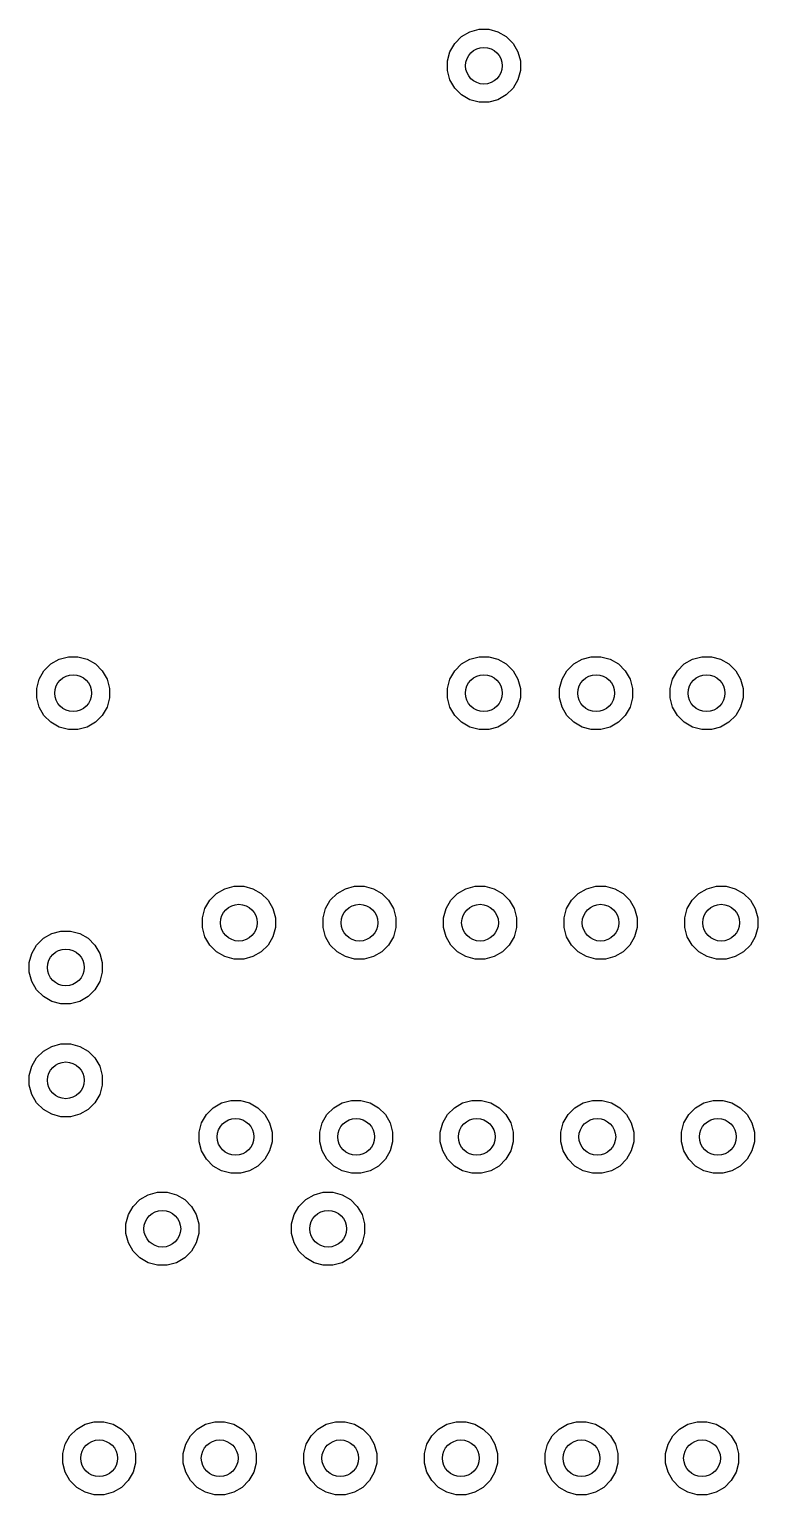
# Model space of a CAD drawing. Header units: inches. Extents: x 5.8 to 17.9, y -6.4 to -1.3.
# Drawn here: x 14.5871 to 14.8249, y -4.6052 to -4.1263 of the extents above; entities that cross this region are included whole.
import ezdxf

# ---------------------------------------------------------------- set-up
doc = ezdxf.new("R2010")
doc.units = ezdxf.units.IN
doc.header["$MEASUREMENT"] = 0
doc.layers.add('In1.Cu', color=91, linetype='CONTINUOUS', true_color=0x7fc87f)

msp = doc.modelspace()

# ---------------------------------------------------------------- linework, layer by layer
at = {"layer": 'In1.Cu', "linetype": 'CONTINUOUS'}
for p, q in [((14.72824, -4.12872), (14.73096, -4.12715)), ((14.73096, -4.12715), (14.73398, -4.12634)), ((14.73398, -4.12634), (14.73712, -4.12634)), ((14.73712, -4.12634), (14.74015, -4.12715)), ((14.74015, -4.12715), (14.74286, -4.12872)), ((14.72446, -4.13365), (14.72602, -4.13094)), ((14.72602, -4.13094), (14.72824, -4.12872)), ((14.74286, -4.12872), (14.74508, -4.13094)), ((14.74508, -4.13094), (14.74664, -4.13365)), ((14.72365, -4.13668), (14.72446, -4.13365)), ((14.72365, -4.13982), (14.72365, -4.13668)), ((14.74664, -4.13365), (14.74746, -4.13668)), ((14.74746, -4.13668), (14.74746, -4.13982)), ((14.72446, -4.14284), (14.72365, -4.13982)), ((14.74746, -4.13982), (14.74664, -4.14284)), ((14.72602, -4.14556), (14.72446, -4.14284)), ((14.72824, -4.14777), (14.72602, -4.14556)), ((14.74508, -4.14556), (14.74286, -4.14777)), ((14.74664, -4.14284), (14.74508, -4.14556)), ((14.73096, -4.14934), (14.72824, -4.14777)), ((14.73398, -4.15015), (14.73096, -4.14934)), ((14.73712, -4.15015), (14.73398, -4.15015)), ((14.74015, -4.14934), (14.73712, -4.15015)), ((14.74286, -4.14777), (14.74015, -4.14934)), ((14.59413, -4.33372), (14.59684, -4.33215)), ((14.59684, -4.33215), (14.59987, -4.33134)), ((14.59987, -4.33134), (14.603, -4.33134)), ((14.603, -4.33134), (14.60603, -4.33215)), ((14.60603, -4.33215), (14.60875, -4.33372)), ((14.72824, -4.33372), (14.73096, -4.33215)), ((14.73096, -4.33215), (14.73398, -4.33134)), ((14.73398, -4.33134), (14.73712, -4.33134)), ((14.73712, -4.33134), (14.74015, -4.33215)), ((14.74015, -4.33215), (14.74286, -4.33372)), ((14.76488, -4.33372), (14.76759, -4.33215)), ((14.76759, -4.33215), (14.77062, -4.33134)), ((14.77062, -4.33134), (14.77375, -4.33134)), ((14.77375, -4.33134), (14.77678, -4.33215)), ((14.77678, -4.33215), (14.77949, -4.33372)), ((14.80094, -4.33372), (14.80365, -4.33215)), ((14.80365, -4.33215), (14.80668, -4.33134)), ((14.80668, -4.33134), (14.80982, -4.33134)), ((14.80982, -4.33134), (14.81284, -4.33215)), ((14.81284, -4.33215), (14.81556, -4.33372)), ((14.59034, -4.33865), (14.59191, -4.33594)), ((14.59191, -4.33594), (14.59413, -4.33372)), ((14.60875, -4.33372), (14.61096, -4.33594)), ((14.61096, -4.33594), (14.61253, -4.33865)), ((14.72446, -4.33865), (14.72602, -4.33594)), ((14.72602, -4.33594), (14.72824, -4.33372)), ((14.74286, -4.33372), (14.74508, -4.33594)), ((14.74508, -4.33594), (14.74664, -4.33865)), ((14.76109, -4.33865), (14.76266, -4.33594)), ((14.76266, -4.33594), (14.76488, -4.33372)), ((14.77949, -4.33372), (14.78171, -4.33594)), ((14.78171, -4.33594), (14.78328, -4.33865)), ((14.79715, -4.33865), (14.79872, -4.33594)), ((14.79872, -4.33594), (14.80094, -4.33372)), ((14.81556, -4.33372), (14.81777, -4.33594)), ((14.81777, -4.33594), (14.81934, -4.33865)), ((14.58953, -4.34168), (14.59034, -4.33865)), ((14.58953, -4.34482), (14.58953, -4.34168)), ((14.61253, -4.33865), (14.61334, -4.34168)), ((14.61334, -4.34168), (14.61334, -4.34482)), ((14.72365, -4.34168), (14.72446, -4.33865)), ((14.72365, -4.34482), (14.72365, -4.34168)), ((14.74664, -4.33865), (14.74746, -4.34168)), ((14.74746, -4.34168), (14.74746, -4.34482)), ((14.76028, -4.34168), (14.76109, -4.33865)), ((14.76028, -4.34482), (14.76028, -4.34168)), ((14.78328, -4.33865), (14.78409, -4.34168)), ((14.78409, -4.34168), (14.78409, -4.34482)), ((14.79634, -4.34168), (14.79715, -4.33865)), ((14.79634, -4.34482), (14.79634, -4.34168)), ((14.81934, -4.33865), (14.82015, -4.34168)), ((14.82015, -4.34168), (14.82015, -4.34482)), ((14.59034, -4.34784), (14.58953, -4.34482)), ((14.61334, -4.34482), (14.61253, -4.34784)), ((14.72446, -4.34784), (14.72365, -4.34482)), ((14.74746, -4.34482), (14.74664, -4.34784)), ((14.76109, -4.34784), (14.76028, -4.34482)), ((14.78409, -4.34482), (14.78328, -4.34784)), ((14.79715, -4.34784), (14.79634, -4.34482)), ((14.82015, -4.34482), (14.81934, -4.34784)), ((14.59191, -4.35056), (14.59034, -4.34784)), ((14.59413, -4.35277), (14.59191, -4.35056)), ((14.61096, -4.35056), (14.60875, -4.35277)), ((14.61253, -4.34784), (14.61096, -4.35056)), ((14.72602, -4.35056), (14.72446, -4.34784)), ((14.72824, -4.35277), (14.72602, -4.35056)), ((14.74508, -4.35056), (14.74286, -4.35277)), ((14.74664, -4.34784), (14.74508, -4.35056)), ((14.76266, -4.35056), (14.76109, -4.34784)), ((14.76488, -4.35277), (14.76266, -4.35056)), ((14.78171, -4.35056), (14.77949, -4.35277)), ((14.78328, -4.34784), (14.78171, -4.35056)), ((14.79872, -4.35056), (14.79715, -4.34784)), ((14.80094, -4.35277), (14.79872, -4.35056)), ((14.81777, -4.35056), (14.81556, -4.35277)), ((14.81934, -4.34784), (14.81777, -4.35056)), ((14.59684, -4.35434), (14.59413, -4.35277)), ((14.59987, -4.35515), (14.59684, -4.35434)), ((14.603, -4.35515), (14.59987, -4.35515)), ((14.60603, -4.35434), (14.603, -4.35515)), ((14.60875, -4.35277), (14.60603, -4.35434)), ((14.73096, -4.35434), (14.72824, -4.35277)), ((14.73398, -4.35515), (14.73096, -4.35434)), ((14.73712, -4.35515), (14.73398, -4.35515)), ((14.74015, -4.35434), (14.73712, -4.35515)), ((14.74286, -4.35277), (14.74015, -4.35434)), ((14.76759, -4.35434), (14.76488, -4.35277)), ((14.77062, -4.35515), (14.76759, -4.35434)), ((14.77375, -4.35515), (14.77062, -4.35515)), ((14.77678, -4.35434), (14.77375, -4.35515)), ((14.77949, -4.35277), (14.77678, -4.35434)), ((14.80365, -4.35434), (14.80094, -4.35277)), ((14.80668, -4.35515), (14.80365, -4.35434)), ((14.80982, -4.35515), (14.80668, -4.35515)), ((14.81284, -4.35434), (14.80982, -4.35515)), ((14.81556, -4.35277), (14.81284, -4.35434)), ((14.64602, -4.41094), (14.64824, -4.40872)), ((14.64824, -4.40872), (14.65096, -4.40715)), ((14.65096, -4.40715), (14.65398, -4.40634)), ((14.65398, -4.40634), (14.65712, -4.40634)), ((14.65712, -4.40634), (14.66015, -4.40715)), ((14.66015, -4.40715), (14.66286, -4.40872)), ((14.66286, -4.40872), (14.66508, -4.41094)), ((14.68539, -4.41094), (14.68761, -4.40872)), ((14.68761, -4.40872), (14.69033, -4.40715)), ((14.69033, -4.40715), (14.69335, -4.40634)), ((14.69335, -4.40634), (14.69649, -4.40634)), ((14.69649, -4.40634), (14.69952, -4.40715)), ((14.69952, -4.40715), (14.70223, -4.40872)), ((14.70223, -4.40872), (14.70445, -4.41094)), ((14.72476, -4.41094), (14.72698, -4.40872)), ((14.72698, -4.40872), (14.7297, -4.40715)), ((14.7297, -4.40715), (14.73272, -4.40634)), ((14.73272, -4.40634), (14.73586, -4.40634)), ((14.73586, -4.40634), (14.73889, -4.40715)), ((14.73889, -4.40715), (14.7416, -4.40872)), ((14.7416, -4.40872), (14.74382, -4.41094)), ((14.76413, -4.41094), (14.76635, -4.40872)), ((14.76635, -4.40872), (14.76907, -4.40715)), ((14.76907, -4.40715), (14.77209, -4.40634)), ((14.77209, -4.40634), (14.77523, -4.40634)), ((14.77523, -4.40634), (14.77826, -4.40715)), ((14.77826, -4.40715), (14.78097, -4.40872)), ((14.78097, -4.40872), (14.78319, -4.41094)), ((14.8035, -4.41094), (14.80572, -4.40872)), ((14.80572, -4.40872), (14.80844, -4.40715)), ((14.80844, -4.40715), (14.81146, -4.40634)), ((14.81146, -4.40634), (14.8146, -4.40634)), ((14.8146, -4.40634), (14.81763, -4.40715)), ((14.81763, -4.40715), (14.82034, -4.40872)), ((14.82034, -4.40872), (14.82256, -4.41094)), ((14.64365, -4.41668), (14.64446, -4.41365)), ((14.64446, -4.41365), (14.64602, -4.41094)), ((14.66508, -4.41094), (14.66664, -4.41365)), ((14.66664, -4.41365), (14.66746, -4.41668)), ((14.68302, -4.41668), (14.68383, -4.41365)), ((14.68383, -4.41365), (14.68539, -4.41094)), ((14.70445, -4.41094), (14.70602, -4.41365)), ((14.70602, -4.41365), (14.70683, -4.41668)), ((14.72239, -4.41668), (14.7232, -4.41365)), ((14.7232, -4.41365), (14.72476, -4.41094)), ((14.74382, -4.41094), (14.74539, -4.41365)), ((14.74539, -4.41365), (14.7462, -4.41668)), ((14.76176, -4.41668), (14.76257, -4.41365)), ((14.76257, -4.41365), (14.76413, -4.41094)), ((14.78319, -4.41094), (14.78476, -4.41365)), ((14.78476, -4.41365), (14.78557, -4.41668)), ((14.80113, -4.41668), (14.80194, -4.41365)), ((14.80194, -4.41365), (14.8035, -4.41094)), ((14.82256, -4.41094), (14.82413, -4.41365)), ((14.82413, -4.41365), (14.82494, -4.41668)), ((14.64365, -4.41982), (14.64365, -4.41668)), ((14.66746, -4.41668), (14.66746, -4.41982)), ((14.68302, -4.41982), (14.68302, -4.41668)), ((14.70683, -4.41668), (14.70683, -4.41982)), ((14.72239, -4.41982), (14.72239, -4.41668)), ((14.7462, -4.41668), (14.7462, -4.41982)), ((14.76176, -4.41982), (14.76176, -4.41668)), ((14.78557, -4.41668), (14.78557, -4.41982)), ((14.80113, -4.41982), (14.80113, -4.41668)), ((14.82494, -4.41668), (14.82494, -4.41982)), ((14.58951, -4.42556), (14.59173, -4.42335)), ((14.59173, -4.42335), (14.59444, -4.42178)), ((14.59444, -4.42178), (14.59747, -4.42097)), ((14.59747, -4.42097), (14.6006, -4.42097)), ((14.6006, -4.42097), (14.60363, -4.42178)), ((14.60363, -4.42178), (14.60635, -4.42335)), ((14.60635, -4.42335), (14.60856, -4.42556)), ((14.64446, -4.42284), (14.64365, -4.41982)), ((14.64602, -4.42556), (14.64446, -4.42284)), ((14.66664, -4.42284), (14.66508, -4.42556)), ((14.66746, -4.41982), (14.66664, -4.42284)), ((14.68383, -4.42284), (14.68302, -4.41982)), ((14.68539, -4.42556), (14.68383, -4.42284)), ((14.70602, -4.42284), (14.70445, -4.42556)), ((14.70683, -4.41982), (14.70602, -4.42284)), ((14.7232, -4.42284), (14.72239, -4.41982)), ((14.72476, -4.42556), (14.7232, -4.42284)), ((14.74539, -4.42284), (14.74382, -4.42556)), ((14.7462, -4.41982), (14.74539, -4.42284)), ((14.76257, -4.42284), (14.76176, -4.41982)), ((14.76413, -4.42556), (14.76257, -4.42284)), ((14.78476, -4.42284), (14.78319, -4.42556)), ((14.78557, -4.41982), (14.78476, -4.42284)), ((14.80194, -4.42284), (14.80113, -4.41982)), ((14.8035, -4.42556), (14.80194, -4.42284)), ((14.82413, -4.42284), (14.82256, -4.42556)), ((14.82494, -4.41982), (14.82413, -4.42284)), ((14.58713, -4.43131), (14.58794, -4.42828)), ((14.58794, -4.42828), (14.58951, -4.42556)), ((14.60856, -4.42556), (14.61013, -4.42828)), ((14.61013, -4.42828), (14.61094, -4.43131)), ((14.64824, -4.42777), (14.64602, -4.42556)), ((14.65096, -4.42934), (14.64824, -4.42777)), ((14.66286, -4.42777), (14.66015, -4.42934)), ((14.66508, -4.42556), (14.66286, -4.42777)), ((14.68761, -4.42777), (14.68539, -4.42556)), ((14.69033, -4.42934), (14.68761, -4.42777)), ((14.70223, -4.42777), (14.69952, -4.42934)), ((14.70445, -4.42556), (14.70223, -4.42777)), ((14.72698, -4.42777), (14.72476, -4.42556)), ((14.7297, -4.42934), (14.72698, -4.42777)), ((14.7416, -4.42777), (14.73889, -4.42934)), ((14.74382, -4.42556), (14.7416, -4.42777)), ((14.76635, -4.42777), (14.76413, -4.42556)), ((14.76907, -4.42934), (14.76635, -4.42777)), ((14.78097, -4.42777), (14.77826, -4.42934)), ((14.78319, -4.42556), (14.78097, -4.42777)), ((14.80572, -4.42777), (14.8035, -4.42556)), ((14.80844, -4.42934), (14.80572, -4.42777)), ((14.82034, -4.42777), (14.81763, -4.42934)), ((14.82256, -4.42556), (14.82034, -4.42777)), ((14.58713, -4.43444), (14.58713, -4.43131)), ((14.61094, -4.43131), (14.61094, -4.43444)), ((14.65398, -4.43015), (14.65096, -4.42934)), ((14.65712, -4.43015), (14.65398, -4.43015)), ((14.66015, -4.42934), (14.65712, -4.43015)), ((14.69335, -4.43015), (14.69033, -4.42934)), ((14.69649, -4.43015), (14.69335, -4.43015)), ((14.69952, -4.42934), (14.69649, -4.43015)), ((14.73272, -4.43015), (14.7297, -4.42934)), ((14.73586, -4.43015), (14.73272, -4.43015)), ((14.73889, -4.42934), (14.73586, -4.43015)), ((14.77209, -4.43015), (14.76907, -4.42934)), ((14.77523, -4.43015), (14.77209, -4.43015)), ((14.77826, -4.42934), (14.77523, -4.43015)), ((14.81146, -4.43015), (14.80844, -4.42934)), ((14.8146, -4.43015), (14.81146, -4.43015)), ((14.81763, -4.42934), (14.8146, -4.43015)), ((14.58794, -4.43747), (14.58713, -4.43444)), ((14.58951, -4.44018), (14.58794, -4.43747)), ((14.61013, -4.43747), (14.60856, -4.44018)), ((14.61094, -4.43444), (14.61013, -4.43747)), ((14.59173, -4.4424), (14.58951, -4.44018)), ((14.59444, -4.44397), (14.59173, -4.4424)), ((14.60635, -4.4424), (14.60363, -4.44397)), ((14.60856, -4.44018), (14.60635, -4.4424)), ((14.59747, -4.44478), (14.59444, -4.44397)), ((14.6006, -4.44478), (14.59747, -4.44478)), ((14.60363, -4.44397), (14.6006, -4.44478)), ((14.58794, -4.46517), (14.58951, -4.46245)), ((14.58951, -4.46245), (14.59173, -4.46024)), ((14.59173, -4.46024), (14.59444, -4.45867)), ((14.59444, -4.45867), (14.59747, -4.45786)), ((14.59747, -4.45786), (14.6006, -4.45786)), ((14.6006, -4.45786), (14.60363, -4.45867)), ((14.60363, -4.45867), (14.60635, -4.46024)), ((14.60635, -4.46024), (14.60856, -4.46245)), ((14.60856, -4.46245), (14.61013, -4.46517)), ((14.58713, -4.4682), (14.58794, -4.46517)), ((14.61013, -4.46517), (14.61094, -4.4682)), ((14.58713, -4.47133), (14.58713, -4.4682)), ((14.58794, -4.47436), (14.58713, -4.47133)), ((14.61094, -4.47133), (14.61013, -4.47436)), ((14.61094, -4.4682), (14.61094, -4.47133)), ((14.58951, -4.47707), (14.58794, -4.47436)), ((14.61013, -4.47436), (14.60856, -4.47707)), ((14.64987, -4.47715), (14.6529, -4.47634)), ((14.6529, -4.47634), (14.65604, -4.47634)), ((14.65604, -4.47634), (14.65906, -4.47715)), ((14.68924, -4.47715), (14.69227, -4.47634)), ((14.69227, -4.47634), (14.69541, -4.47634)), ((14.69541, -4.47634), (14.69843, -4.47715)), ((14.72861, -4.47715), (14.73164, -4.47634)), ((14.73164, -4.47634), (14.73478, -4.47634)), ((14.73478, -4.47634), (14.7378, -4.47715)), ((14.76798, -4.47715), (14.77101, -4.47634)), ((14.77101, -4.47634), (14.77415, -4.47634)), ((14.77415, -4.47634), (14.77717, -4.47715)), ((14.80735, -4.47715), (14.81038, -4.47634)), ((14.81038, -4.47634), (14.81352, -4.47634)), ((14.81352, -4.47634), (14.81654, -4.47715)), ((14.59173, -4.47929), (14.58951, -4.47707)), ((14.59444, -4.48086), (14.59173, -4.47929)), ((14.59747, -4.48167), (14.59444, -4.48086)), ((14.60363, -4.48086), (14.6006, -4.48167)), ((14.60635, -4.47929), (14.60363, -4.48086)), ((14.60856, -4.47707), (14.60635, -4.47929)), ((14.64337, -4.48365), (14.64494, -4.48094)), ((14.64494, -4.48094), (14.64716, -4.47872)), ((14.64716, -4.47872), (14.64987, -4.47715)), ((14.65906, -4.47715), (14.66178, -4.47872)), ((14.66178, -4.47872), (14.66399, -4.48094)), ((14.66399, -4.48094), (14.66556, -4.48365)), ((14.68274, -4.48365), (14.68431, -4.48094)), ((14.68431, -4.48094), (14.68653, -4.47872)), ((14.68653, -4.47872), (14.68924, -4.47715)), ((14.69843, -4.47715), (14.70115, -4.47872)), ((14.70115, -4.47872), (14.70337, -4.48094)), ((14.70337, -4.48094), (14.70493, -4.48365)), ((14.72211, -4.48365), (14.72368, -4.48094)), ((14.72368, -4.48094), (14.7259, -4.47872)), ((14.7259, -4.47872), (14.72861, -4.47715)), ((14.7378, -4.47715), (14.74052, -4.47872)), ((14.74052, -4.47872), (14.74274, -4.48094)), ((14.74274, -4.48094), (14.7443, -4.48365)), ((14.76148, -4.48365), (14.76305, -4.48094)), ((14.76305, -4.48094), (14.76527, -4.47872)), ((14.76527, -4.47872), (14.76798, -4.47715)), ((14.77717, -4.47715), (14.77989, -4.47872)), ((14.77989, -4.47872), (14.78211, -4.48094)), ((14.78211, -4.48094), (14.78367, -4.48365)), ((14.80086, -4.48365), (14.80242, -4.48094)), ((14.80242, -4.48094), (14.80464, -4.47872)), ((14.80464, -4.47872), (14.80735, -4.47715)), ((14.81654, -4.47715), (14.81926, -4.47872)), ((14.81926, -4.47872), (14.82148, -4.48094)), ((14.82148, -4.48094), (14.82304, -4.48365)), ((14.6006, -4.48167), (14.59747, -4.48167)), ((14.64256, -4.48668), (14.64337, -4.48365)), ((14.66556, -4.48365), (14.66637, -4.48668)), ((14.68193, -4.48668), (14.68274, -4.48365)), ((14.70493, -4.48365), (14.70574, -4.48668)), ((14.7213, -4.48668), (14.72211, -4.48365)), ((14.7443, -4.48365), (14.74511, -4.48668)), ((14.76067, -4.48668), (14.76148, -4.48365)), ((14.78367, -4.48365), (14.78448, -4.48668)), ((14.80004, -4.48668), (14.80086, -4.48365)), ((14.82304, -4.48365), (14.82385, -4.48668)), ((14.64256, -4.48982), (14.64256, -4.48668)), ((14.64337, -4.49284), (14.64256, -4.48982)), ((14.66637, -4.48982), (14.66556, -4.49284)), ((14.66637, -4.48668), (14.66637, -4.48982)), ((14.68193, -4.48982), (14.68193, -4.48668)), ((14.68274, -4.49284), (14.68193, -4.48982)), ((14.70574, -4.48982), (14.70493, -4.49284)), ((14.70574, -4.48668), (14.70574, -4.48982)), ((14.7213, -4.48982), (14.7213, -4.48668)), ((14.72211, -4.49284), (14.7213, -4.48982)), ((14.74511, -4.48982), (14.7443, -4.49284)), ((14.74511, -4.48668), (14.74511, -4.48982)), ((14.76067, -4.48982), (14.76067, -4.48668)), ((14.76148, -4.49284), (14.76067, -4.48982)), ((14.78448, -4.48982), (14.78367, -4.49284)), ((14.78448, -4.48668), (14.78448, -4.48982)), ((14.80004, -4.48982), (14.80004, -4.48668)), ((14.80086, -4.49284), (14.80004, -4.48982)), ((14.82385, -4.48982), (14.82304, -4.49284)), ((14.82385, -4.48668), (14.82385, -4.48982)), ((14.64494, -4.49556), (14.64337, -4.49284)), ((14.64716, -4.49777), (14.64494, -4.49556)), ((14.66399, -4.49556), (14.66178, -4.49777)), ((14.66556, -4.49284), (14.66399, -4.49556)), ((14.68431, -4.49556), (14.68274, -4.49284)), ((14.68653, -4.49777), (14.68431, -4.49556)), ((14.70337, -4.49556), (14.70115, -4.49777)), ((14.70493, -4.49284), (14.70337, -4.49556)), ((14.72368, -4.49556), (14.72211, -4.49284)), ((14.7259, -4.49777), (14.72368, -4.49556)), ((14.74274, -4.49556), (14.74052, -4.49777)), ((14.7443, -4.49284), (14.74274, -4.49556)), ((14.76305, -4.49556), (14.76148, -4.49284)), ((14.76527, -4.49777), (14.76305, -4.49556)), ((14.78211, -4.49556), (14.77989, -4.49777)), ((14.78367, -4.49284), (14.78211, -4.49556)), ((14.80242, -4.49556), (14.80086, -4.49284)), ((14.80464, -4.49777), (14.80242, -4.49556)), ((14.82148, -4.49556), (14.81926, -4.49777)), ((14.82304, -4.49284), (14.82148, -4.49556)), ((14.64987, -4.49934), (14.64716, -4.49777)), ((14.6529, -4.50015), (14.64987, -4.49934)), ((14.65604, -4.50015), (14.6529, -4.50015)), ((14.65906, -4.49934), (14.65604, -4.50015)), ((14.66178, -4.49777), (14.65906, -4.49934)), ((14.68924, -4.49934), (14.68653, -4.49777)), ((14.69227, -4.50015), (14.68924, -4.49934)), ((14.69541, -4.50015), (14.69227, -4.50015)), ((14.69843, -4.49934), (14.69541, -4.50015)), ((14.70115, -4.49777), (14.69843, -4.49934)), ((14.72861, -4.49934), (14.7259, -4.49777)), ((14.73164, -4.50015), (14.72861, -4.49934)), ((14.73478, -4.50015), (14.73164, -4.50015)), ((14.7378, -4.49934), (14.73478, -4.50015)), ((14.74052, -4.49777), (14.7378, -4.49934)), ((14.76798, -4.49934), (14.76527, -4.49777)), ((14.77101, -4.50015), (14.76798, -4.49934)), ((14.77415, -4.50015), (14.77101, -4.50015)), ((14.77717, -4.49934), (14.77415, -4.50015)), ((14.77989, -4.49777), (14.77717, -4.49934)), ((14.80735, -4.49934), (14.80464, -4.49777)), ((14.81038, -4.50015), (14.80735, -4.49934)), ((14.81352, -4.50015), (14.81038, -4.50015)), ((14.81654, -4.49934), (14.81352, -4.50015)), ((14.81926, -4.49777), (14.81654, -4.49934)), ((14.62102, -4.51094), (14.62324, -4.50872)), ((14.62324, -4.50872), (14.62596, -4.50715)), ((14.62596, -4.50715), (14.62898, -4.50634)), ((14.62898, -4.50634), (14.63212, -4.50634)), ((14.63212, -4.50634), (14.63515, -4.50715)), ((14.63515, -4.50715), (14.63786, -4.50872)), ((14.63786, -4.50872), (14.64008, -4.51094)), ((14.67516, -4.51094), (14.67738, -4.50872)), ((14.67738, -4.50872), (14.68009, -4.50715)), ((14.68009, -4.50715), (14.68312, -4.50634)), ((14.68312, -4.50634), (14.68625, -4.50634)), ((14.68625, -4.50634), (14.68928, -4.50715)), ((14.68928, -4.50715), (14.69199, -4.50872)), ((14.69199, -4.50872), (14.69421, -4.51094)), ((14.61865, -4.51668), (14.61946, -4.51365)), ((14.61946, -4.51365), (14.62102, -4.51094)), ((14.64008, -4.51094), (14.64165, -4.51365)), ((14.64165, -4.51365), (14.64246, -4.51668)), ((14.67278, -4.51668), (14.67359, -4.51365)), ((14.67359, -4.51365), (14.67516, -4.51094)), ((14.69421, -4.51094), (14.69578, -4.51365)), ((14.69578, -4.51365), (14.69659, -4.51668)), ((14.61865, -4.51982), (14.61865, -4.51668)), ((14.61946, -4.52284), (14.61865, -4.51982)), ((14.64246, -4.51982), (14.64165, -4.52284)), ((14.64246, -4.51668), (14.64246, -4.51982)), ((14.67278, -4.51982), (14.67278, -4.51668)), ((14.67359, -4.52284), (14.67278, -4.51982)), ((14.69659, -4.51982), (14.69578, -4.52284)), ((14.69659, -4.51668), (14.69659, -4.51982)), ((14.62102, -4.52556), (14.61946, -4.52284)), ((14.64165, -4.52284), (14.64008, -4.52556)), ((14.67516, -4.52556), (14.67359, -4.52284)), ((14.69578, -4.52284), (14.69421, -4.52556)), ((14.62324, -4.52777), (14.62102, -4.52556)), ((14.62596, -4.52934), (14.62324, -4.52777)), ((14.62898, -4.53015), (14.62596, -4.52934)), ((14.63515, -4.52934), (14.63212, -4.53015)), ((14.63786, -4.52777), (14.63515, -4.52934)), ((14.64008, -4.52556), (14.63786, -4.52777)), ((14.67738, -4.52777), (14.67516, -4.52556)), ((14.68009, -4.52934), (14.67738, -4.52777)), ((14.68312, -4.53015), (14.68009, -4.52934)), ((14.68928, -4.52934), (14.68625, -4.53015)), ((14.69199, -4.52777), (14.68928, -4.52934)), ((14.69421, -4.52556), (14.69199, -4.52777)), ((14.63212, -4.53015), (14.62898, -4.53015)), ((14.68625, -4.53015), (14.68312, -4.53015)), ((14.60261, -4.58372), (14.60533, -4.58215)), ((14.60533, -4.58215), (14.60835, -4.58134)), ((14.60835, -4.58134), (14.61149, -4.58134)), ((14.61149, -4.58134), (14.61452, -4.58215)), ((14.61452, -4.58215), (14.61723, -4.58372)), ((14.64198, -4.58372), (14.6447, -4.58215)), ((14.6447, -4.58215), (14.64772, -4.58134)), ((14.64772, -4.58134), (14.65086, -4.58134)), ((14.65086, -4.58134), (14.65389, -4.58215)), ((14.65389, -4.58215), (14.6566, -4.58372)), ((14.68135, -4.58372), (14.68407, -4.58215)), ((14.68407, -4.58215), (14.68709, -4.58134)), ((14.68709, -4.58134), (14.69023, -4.58134)), ((14.69023, -4.58134), (14.69326, -4.58215)), ((14.69326, -4.58215), (14.69597, -4.58372)), ((14.72072, -4.58372), (14.72344, -4.58215)), ((14.72344, -4.58215), (14.72646, -4.58134)), ((14.72646, -4.58134), (14.7296, -4.58134)), ((14.7296, -4.58134), (14.73263, -4.58215)), ((14.73263, -4.58215), (14.73534, -4.58372)), ((14.76009, -4.58372), (14.76281, -4.58215)), ((14.76281, -4.58215), (14.76583, -4.58134)), ((14.76583, -4.58134), (14.76897, -4.58134)), ((14.76897, -4.58134), (14.772, -4.58215)), ((14.772, -4.58215), (14.77471, -4.58372)), ((14.79946, -4.58372), (14.80218, -4.58215)), ((14.80218, -4.58215), (14.8052, -4.58134)), ((14.8052, -4.58134), (14.80834, -4.58134)), ((14.80834, -4.58134), (14.81137, -4.58215)), ((14.81137, -4.58215), (14.81408, -4.58372)), ((14.59883, -4.58865), (14.60039, -4.58594)), ((14.60039, -4.58594), (14.60261, -4.58372)), ((14.61723, -4.58372), (14.61945, -4.58594)), ((14.61945, -4.58594), (14.62102, -4.58865)), ((14.6382, -4.58865), (14.63976, -4.58594)), ((14.63976, -4.58594), (14.64198, -4.58372)), ((14.6566, -4.58372), (14.65882, -4.58594)), ((14.65882, -4.58594), (14.66039, -4.58865)), ((14.67757, -4.58865), (14.67913, -4.58594)), ((14.67913, -4.58594), (14.68135, -4.58372)), ((14.69597, -4.58372), (14.69819, -4.58594)), ((14.69819, -4.58594), (14.69976, -4.58865)), ((14.71694, -4.58865), (14.71851, -4.58594)), ((14.71851, -4.58594), (14.72072, -4.58372)), ((14.73534, -4.58372), (14.73756, -4.58594)), ((14.73756, -4.58594), (14.73913, -4.58865)), ((14.75631, -4.58865), (14.75788, -4.58594)), ((14.75788, -4.58594), (14.76009, -4.58372)), ((14.77471, -4.58372), (14.77693, -4.58594)), ((14.77693, -4.58594), (14.7785, -4.58865)), ((14.79568, -4.58865), (14.79725, -4.58594)), ((14.79725, -4.58594), (14.79946, -4.58372)), ((14.81408, -4.58372), (14.8163, -4.58594)), ((14.8163, -4.58594), (14.81787, -4.58865)), ((14.59802, -4.59168), (14.59883, -4.58865)), ((14.59802, -4.59482), (14.59802, -4.59168)), ((14.62102, -4.58865), (14.62183, -4.59168)), ((14.62183, -4.59168), (14.62183, -4.59482)), ((14.63739, -4.59168), (14.6382, -4.58865)), ((14.63739, -4.59482), (14.63739, -4.59168)), ((14.66039, -4.58865), (14.6612, -4.59168)), ((14.6612, -4.59168), (14.6612, -4.59482)), ((14.67676, -4.59168), (14.67757, -4.58865)), ((14.67676, -4.59482), (14.67676, -4.59168)), ((14.69976, -4.58865), (14.70057, -4.59168)), ((14.70057, -4.59168), (14.70057, -4.59482)), ((14.71613, -4.59168), (14.71694, -4.58865)), ((14.71613, -4.59482), (14.71613, -4.59168)), ((14.73913, -4.58865), (14.73994, -4.59168)), ((14.73994, -4.59168), (14.73994, -4.59482)), ((14.7555, -4.59168), (14.75631, -4.58865)), ((14.7555, -4.59482), (14.7555, -4.59168)), ((14.7785, -4.58865), (14.77931, -4.59168)), ((14.77931, -4.59168), (14.77931, -4.59482)), ((14.79487, -4.59168), (14.79568, -4.58865)), ((14.79487, -4.59482), (14.79487, -4.59168)), ((14.81787, -4.58865), (14.81868, -4.59168)), ((14.81868, -4.59168), (14.81868, -4.59482)), ((14.59883, -4.59784), (14.59802, -4.59482)), ((14.62183, -4.59482), (14.62102, -4.59784)), ((14.6382, -4.59784), (14.63739, -4.59482)), ((14.6612, -4.59482), (14.66039, -4.59784)), ((14.67757, -4.59784), (14.67676, -4.59482)), ((14.70057, -4.59482), (14.69976, -4.59784)), ((14.71694, -4.59784), (14.71613, -4.59482)), ((14.73994, -4.59482), (14.73913, -4.59784)), ((14.75631, -4.59784), (14.7555, -4.59482)), ((14.77931, -4.59482), (14.7785, -4.59784)), ((14.79568, -4.59784), (14.79487, -4.59482)), ((14.81868, -4.59482), (14.81787, -4.59784)), ((14.60039, -4.60056), (14.59883, -4.59784)), ((14.60261, -4.60277), (14.60039, -4.60056)), ((14.61945, -4.60056), (14.61723, -4.60277)), ((14.62102, -4.59784), (14.61945, -4.60056)), ((14.63976, -4.60056), (14.6382, -4.59784)), ((14.64198, -4.60277), (14.63976, -4.60056)), ((14.65882, -4.60056), (14.6566, -4.60277)), ((14.66039, -4.59784), (14.65882, -4.60056)), ((14.67913, -4.60056), (14.67757, -4.59784)), ((14.68135, -4.60277), (14.67913, -4.60056)), ((14.69819, -4.60056), (14.69597, -4.60277)), ((14.69976, -4.59784), (14.69819, -4.60056)), ((14.71851, -4.60056), (14.71694, -4.59784)), ((14.72072, -4.60277), (14.71851, -4.60056)), ((14.73756, -4.60056), (14.73534, -4.60277)), ((14.73913, -4.59784), (14.73756, -4.60056)), ((14.75788, -4.60056), (14.75631, -4.59784)), ((14.76009, -4.60277), (14.75788, -4.60056)), ((14.77693, -4.60056), (14.77471, -4.60277)), ((14.7785, -4.59784), (14.77693, -4.60056)), ((14.79725, -4.60056), (14.79568, -4.59784)), ((14.79946, -4.60277), (14.79725, -4.60056)), ((14.8163, -4.60056), (14.81408, -4.60277)), ((14.81787, -4.59784), (14.8163, -4.60056)), ((14.60533, -4.60434), (14.60261, -4.60277)), ((14.60835, -4.60515), (14.60533, -4.60434)), ((14.61149, -4.60515), (14.60835, -4.60515)), ((14.61452, -4.60434), (14.61149, -4.60515)), ((14.61723, -4.60277), (14.61452, -4.60434)), ((14.6447, -4.60434), (14.64198, -4.60277)), ((14.64772, -4.60515), (14.6447, -4.60434)), ((14.65086, -4.60515), (14.64772, -4.60515)), ((14.65389, -4.60434), (14.65086, -4.60515)), ((14.6566, -4.60277), (14.65389, -4.60434)), ((14.68407, -4.60434), (14.68135, -4.60277)), ((14.68709, -4.60515), (14.68407, -4.60434)), ((14.69023, -4.60515), (14.68709, -4.60515)), ((14.69326, -4.60434), (14.69023, -4.60515)), ((14.69597, -4.60277), (14.69326, -4.60434)), ((14.72344, -4.60434), (14.72072, -4.60277)), ((14.72646, -4.60515), (14.72344, -4.60434)), ((14.7296, -4.60515), (14.72646, -4.60515)), ((14.73263, -4.60434), (14.7296, -4.60515)), ((14.73534, -4.60277), (14.73263, -4.60434)), ((14.76281, -4.60434), (14.76009, -4.60277)), ((14.76583, -4.60515), (14.76281, -4.60434)), ((14.76897, -4.60515), (14.76583, -4.60515)), ((14.772, -4.60434), (14.76897, -4.60515)), ((14.77471, -4.60277), (14.772, -4.60434)), ((14.80218, -4.60434), (14.79946, -4.60277)), ((14.8052, -4.60515), (14.80218, -4.60434)), ((14.80834, -4.60515), (14.8052, -4.60515)), ((14.81137, -4.60434), (14.80834, -4.60515)), ((14.81408, -4.60277), (14.81137, -4.60434))]:
    msp.add_line(p, q, dxfattribs=at)
at = {"layer": 'In1.Cu'}
for centre, radius in [((14.73555, -4.13825), 0.00598), ((14.60144, -4.34325), 0.006), ((14.73555, -4.34325), 0.006), ((14.77219, -4.34325), 0.006), ((14.80825, -4.34325), 0.006), ((14.65555, -4.41825), 0.006), ((14.69492, -4.41825), 0.006), ((14.73429, -4.41825), 0.006), ((14.77366, -4.41825), 0.006), ((14.81303, -4.41825), 0.006), ((14.59904, -4.43287), 0.006), ((14.59904, -4.46976), 0.006), ((14.65447, -4.48825), 0.006), ((14.69384, -4.48825), 0.006), ((14.73321, -4.48825), 0.006), ((14.77258, -4.48825), 0.006), ((14.81195, -4.48825), 0.006), ((14.63055, -4.51825), 0.006), ((14.68469, -4.51825), 0.006), ((14.60992, -4.59325), 0.006), ((14.64929, -4.59325), 0.006), ((14.68866, -4.59325), 0.006), ((14.72803, -4.59325), 0.006), ((14.7674, -4.59325), 0.006), ((14.80677, -4.59325), 0.006)]:
    msp.add_circle(centre, radius, dxfattribs=at)

doc.saveas('drawing.dxf')
